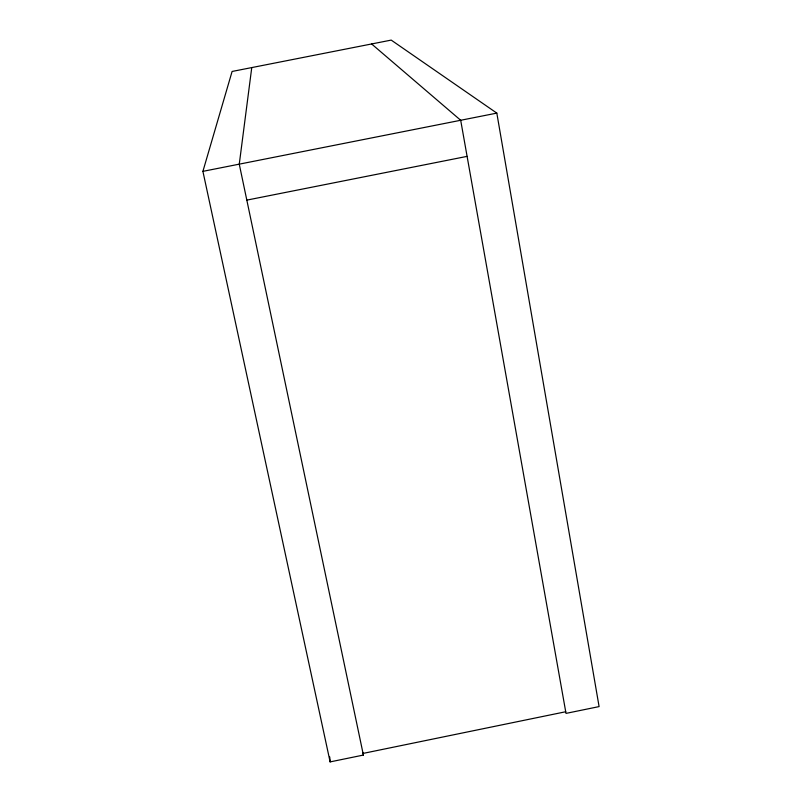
<?xml version="1.0" encoding="UTF-8"?>
<svg xmlns="http://www.w3.org/2000/svg" width="802" height="802" viewBox="0 0 802 802"><rect width="100%" height="100%" fill="white"/><g stroke="black" fill="none" stroke-linecap="round" stroke-linejoin="round"><path stroke-width="1.2" d="M251.758 67.579L239.267 164.159L363.396 755.063L330.123 761.9L202.906 171.357L232.099 71.458L391.206 40.1L496.819 113.112L599.094 706.592L566.011 713.389L460.689 120.27L371.617 43.96M363.045 753.419L565.721 711.745M246.826 200.119L467.095 156.37M202.906 171.357L496.819 113.112M363.095 752.577L363.396 755.063M329.732 756.918L330.123 761.9"/></g></svg>
